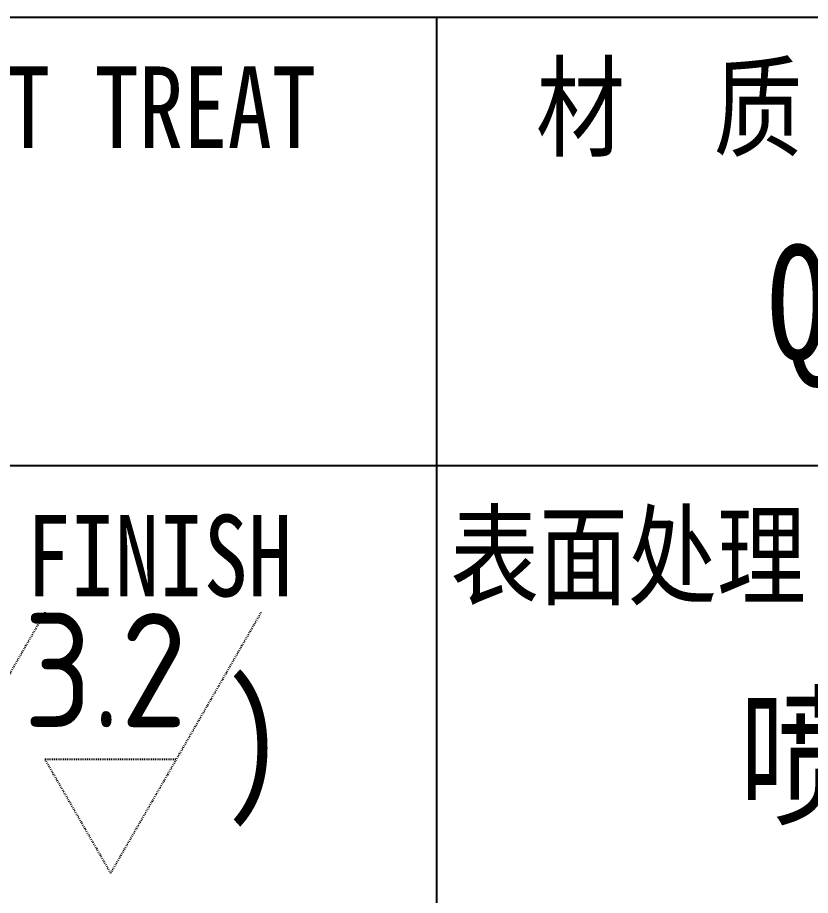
# Model space of a CAD drawing. Header units: millimetres. Extents: x 365448 to 367128, y -97739 to -95822.
# Drawn here: x 366466.8 to 366564.1, y -97614.5 to -97506.8 of the extents above; entities that cross this region are included whole.
import ezdxf
from ezdxf.enums import TextEntityAlignment as Align

# ---------------------------------------------------------------- set-up
doc = ezdxf.new("R2010")
doc.units = ezdxf.units.MM
doc.linetypes.add('DOT2', pattern=[0.125, 0, -0.125])
doc.layers.add('图\\M+19E79\\M+195B6\\M+18E9A', color=7, linetype='Continuous')
doc.layers.add('图框', color=7, linetype='Continuous', lineweight=15)
doc.styles.add('国标', font='simfang.ttf', dxfattribs={"width": 0.8})
doc.styles.add('机械长仿宋', font='gbenor.shx', dxfattribs={"height": 1, "bigfont": 'gbcbig.shx'})

# ---------------------------------------------------------------- blocks, each defined once
blk = doc.blocks.new('GZDEH零件A3图框V01版')
at = {"layer": '图\\M+19E79\\M+195B6\\M+18E9A', "color": 7}
blk.add_line((3272.49, -1788.461), (3092.49, -1788.461), dxfattribs=at)
at = {"layer": '图\\M+19E79\\M+195B6\\M+18E9A', "color": 9}
for p, q in [((3272.49, -1788.461), (3092.49, -1788.461)), ((3124.99, -1788.461), (3124.99, -1815.961)), ((3181.99, -1802.211), (3092.49, -1802.211))]:
    blk.add_line(p, q, dxfattribs=at)
at = {"layer": '图\\M+19E79\\M+195B6\\M+18E9A', "color": 9, "style": '国标', "width": 0.8}
for s, p in [('材  质', (3128.037, -1792.46)), ('表面处理', (3125.405, -1806.21))]:
    blk.add_text(s, height=2.5, dxfattribs=at).set_placement(p)
for s, p in [('HEAT TREAT', (3114.494, -1792.46)), ('FINISH', (3116.48, -1806.21))]:
    blk.add_text(s, height=2.5, dxfattribs=at).set_placement(p, align=Align.CENTER)

msp = doc.modelspace()

# ---------------------------------------------------------------- linework, layer by layer
at = {"color": 1, "linetype": 'DOT2'}
for p, q in [((366451.776, -97611.778), (366470.252, -97579.778)), ((366478.285, -97611.778), (366496.76, -97579.778)), ((366478.285, -97611.778), (366470.202, -97597.778)), ((366470.202, -97597.778), (366486.368, -97597.778))]:
    msp.add_line(p, q, dxfattribs=at)

# ---------------------------------------------------------------- block references
at = {"layer": '图框', "xscale": 4, "yscale": 4, "zscale": 4}
msp.add_blockref('GZDEH零件A3图框V01版', (354018.318, -90352.985), dxfattribs=at)

# ---------------------------------------------------------------- texts
at = {"layer": '图\\M+19E79\\M+195B6\\M+18E9A', "color": 3, "style": '国标', "width": 0.8}
for s, p in [('Q235A', (366558.822, -97548.743)), ('(       )', (366431.098, -97602.337)), ('喷漆', (366555.397, -97604.504))]:
    msp.add_text(s, height=14, dxfattribs=at).set_placement(p)
at = {"layer": '图\\M+19E79\\M+195B6\\M+18E9A', "color": 3, "style": '机械长仿宋'}
msp.add_text('3.2', height=14, dxfattribs=at).set_placement((366467.584, -97593.878))

doc.saveas('drawing.dxf')
